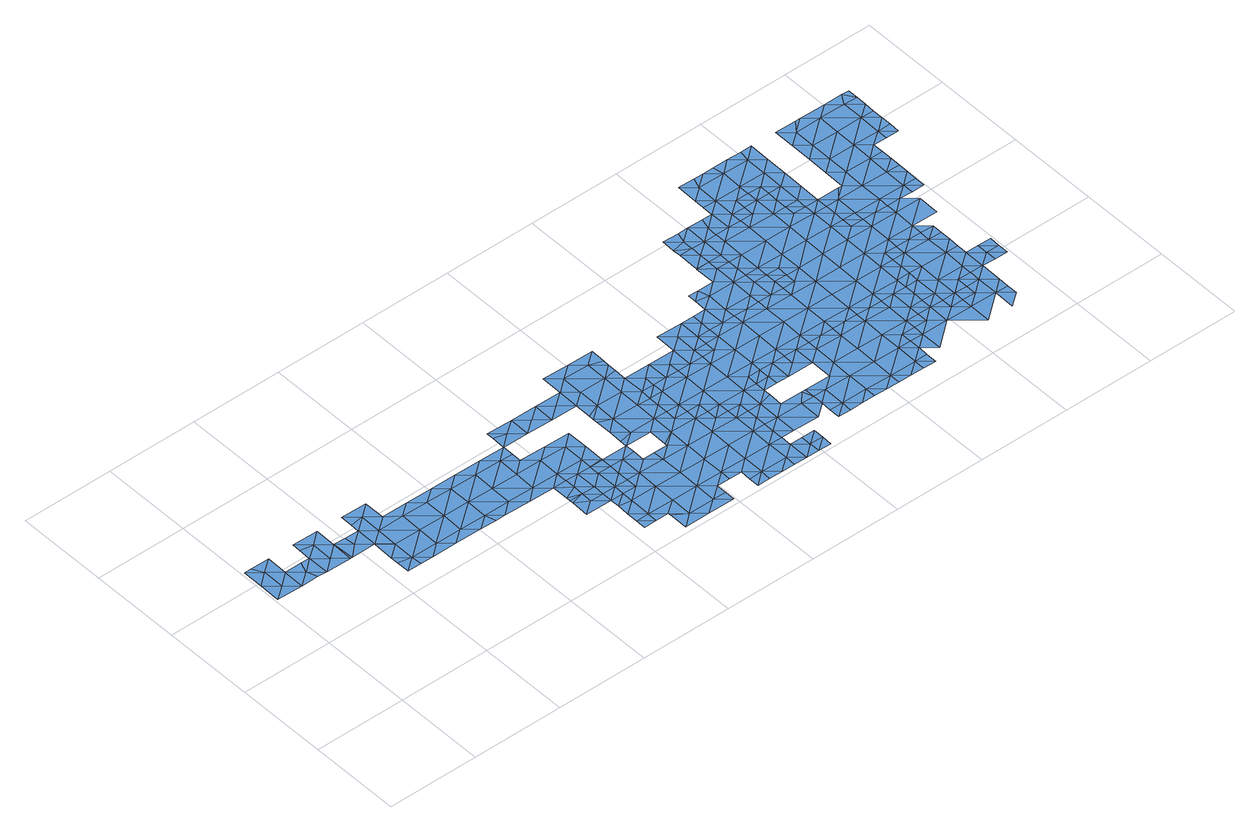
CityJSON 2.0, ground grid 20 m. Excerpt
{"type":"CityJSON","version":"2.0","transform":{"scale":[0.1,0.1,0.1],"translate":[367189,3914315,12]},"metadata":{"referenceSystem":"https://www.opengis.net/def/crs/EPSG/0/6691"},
"CityObjects":{
"waterbody1":{"type":"WaterBody","attributes":{"name":"9","class":"1140","function":"1","WaterBodyRiverFloodingRiskAttribute.description":"5","WaterBodyRiverFloodingRiskAttribute.rankOrg":"1","WaterBodyRiverFloodingRiskAttribute.adminType":"2","WaterBodyRiverFloodingRiskAttribute.scale":"L1"},"geometry":[{"type":"MultiSurface","lod":"1","boundaries":[[[0,1,2]],[[3,4,5]],[[6,3,5]],[[7,8,9]],[[10,8,7]],[[10,11,8]],[[12,13,14]],[[15,16,17]],[[5,13,18]],[[19,16,4]],[[20,6,5]],[[21,22,23]],[[0,24,25]],[[26,27,25]],[[23,28,29]],[[30,31,32]],[[33,31,34]],[[28,23,22]],[[22,21,35]],[[36,23,29]],[[23,36,37]],[[38,39,40]],[[37,21,23]],[[24,41,20]],[[24,20,42]],[[16,5,4]],[[43,44,11]],[[11,44,25]],[[11,25,27]],[[8,11,27]],[[9,8,27]],[[16,13,5]],[[15,13,16]],[[45,46,47]],[[47,46,48]],[[49,48,40]],[[50,49,40]],[[45,51,52]],[[52,51,53]],[[53,54,52]],[[52,54,55]],[[52,55,32]],[[31,56,32]],[[33,56,31]],[[57,45,58]],[[57,46,45]],[[59,46,57]],[[46,59,48]],[[59,38,48]],[[48,38,40]],[[60,50,40]],[[38,10,39]],[[38,61,10]],[[62,61,38]],[[63,61,62]],[[26,25,42]],[[26,42,64]],[[42,65,64]],[[20,65,42]],[[20,5,18]],[[20,18,65]],[[39,60,40]],[[65,18,66]],[[66,67,64]],[[67,68,64]],[[64,68,69]],[[15,14,13]],[[17,19,70]],[[52,71,45]],[[52,32,71]],[[19,17,16]],[[72,73,63]],[[63,73,43]],[[63,43,61]],[[28,31,30]],[[31,28,34]],[[22,34,28]],[[35,34,22]],[[24,42,25]],[[74,44,75]],[[72,63,76]],[[63,77,76]],[[10,7,39]],[[78,77,63]],[[78,62,79]],[[79,62,59]],[[73,75,43]],[[43,11,61]],[[63,62,78]],[[59,62,38]],[[61,11,10]],[[32,56,71]],[[56,58,71]],[[58,45,71]],[[2,41,24]],[[2,24,0]],[[6,20,41]],[[12,66,18]],[[13,12,18]],[[65,66,64]],[[69,26,64]],[[80,26,69]],[[80,27,26]],[[9,27,80]],[[75,44,43]],[[25,44,0]],[[74,0,44]],[[1,0,74]]]}]},
"waterbody2":{"type":"WaterBody","attributes":{"name":"9","class":"1140","function":"1","WaterBodyRiverFloodingRiskAttribute.description":"5","WaterBodyRiverFloodingRiskAttribute.rankOrg":"1","WaterBodyRiverFloodingRiskAttribute.adminType":"2","WaterBodyRiverFloodingRiskAttribute.scale":"L1"},"geometry":[{"type":"MultiSurface","lod":"1","boundaries":[[[81,82,83]],[[84,83,85]],[[81,86,82]],[[87,88,81]],[[83,82,85]],[[81,83,87]],[[87,83,84]]]}]},
"waterbody3":{"type":"WaterBody","attributes":{"name":"9","class":"1140","function":"1","WaterBodyRiverFloodingRiskAttribute.description":"5","WaterBodyRiverFloodingRiskAttribute.rankOrg":"2","WaterBodyRiverFloodingRiskAttribute.adminType":"2","WaterBodyRiverFloodingRiskAttribute.scale":"L1"},"geometry":[{"type":"MultiSurface","lod":"1","boundaries":[[[6,89,90]],[[81,90,89]],[[91,92,93]],[[92,91,19]],[[19,91,70]],[[19,4,92]],[[92,4,88]],[[92,88,94]],[[87,94,88]],[[4,90,88]],[[81,89,86]],[[3,6,90]],[[81,88,90]],[[94,95,93]],[[94,96,95]],[[97,96,94]],[[94,84,97]],[[87,84,94]],[[93,92,94]],[[4,3,90]]]}]},
"waterbody4":{"type":"WaterBody","attributes":{"name":"9","class":"1140","function":"1","WaterBodyRiverFloodingRiskAttribute.description":"5","WaterBodyRiverFloodingRiskAttribute.rankOrg":"2","WaterBodyRiverFloodingRiskAttribute.adminType":"2","WaterBodyRiverFloodingRiskAttribute.scale":"L1"},"geometry":[{"type":"MultiSurface","lod":"1","boundaries":[[[98,99,100]],[[100,101,98]],[[101,102,98]],[[98,103,99]],[[104,99,103]],[[104,105,106]],[[102,107,98]],[[105,104,103]],[[108,109,110]],[[111,109,107]],[[111,110,109]],[[98,107,112]],[[105,103,113]],[[114,115,116]],[[103,98,117]],[[107,109,112]],[[108,118,109]],[[114,119,115]],[[98,112,117]],[[113,103,117]],[[120,119,121]],[[120,115,119]],[[109,122,112]],[[123,118,124]],[[125,113,117]],[[124,121,123]],[[121,119,123]],[[109,118,122]],[[112,126,117]],[[117,127,125]],[[119,128,123]],[[118,123,122]],[[119,114,129]],[[112,122,130]],[[131,122,123]],[[132,131,123]],[[119,133,128]],[[132,123,128]],[[117,126,127]],[[133,119,129]],[[112,130,126]],[[122,134,130]],[[135,122,131]],[[134,122,135]],[[136,127,126]],[[134,137,130]],[[133,129,138]],[[128,133,139]],[[140,139,133]],[[140,133,138]],[[136,126,141]],[[126,130,142]],[[139,140,143]],[[134,144,137]],[[142,130,137]],[[126,142,141]],[[144,145,137]],[[146,141,147]],[[141,142,147]],[[148,146,147]],[[145,149,137]],[[150,142,137]],[[151,148,147]],[[149,150,137]],[[152,147,142]],[[147,153,151]],[[149,145,154]],[[150,152,142]],[[154,155,149]],[[153,147,152]],[[155,156,149]],[[149,157,150]],[[158,153,152]],[[157,152,150]],[[159,156,155]],[[157,149,156]],[[158,152,160]],[[159,161,156]],[[162,152,157]],[[160,152,162]],[[163,156,161]],[[156,164,157]],[[165,160,162]],[[163,164,156]],[[164,162,157]],[[166,163,161]],[[165,162,167]],[[166,168,163]],[[169,162,164]],[[167,162,169]],[[170,171,172]],[[168,173,163]],[[171,174,172]],[[163,173,164]],[[175,167,169]],[[176,170,172]],[[174,177,172]],[[178,179,180]],[[181,182,178]],[[173,183,164]],[[164,184,169]],[[169,185,175]],[[172,186,176]],[[177,186,172]],[[168,187,173]],[[178,180,181]],[[181,188,182]],[[184,185,169]],[[188,177,189]],[[190,191,192]],[[189,182,188]],[[191,193,192]],[[194,190,192]],[[187,195,173]],[[180,196,181]],[[164,183,184]],[[197,186,177]],[[188,197,177]],[[198,194,192]],[[195,199,173]],[[184,200,185]],[[201,200,196]],[[202,186,197]],[[201,185,200]],[[198,192,203]],[[181,196,204]],[[183,205,184]],[[192,193,206]],[[188,207,197]],[[183,173,205]],[[188,181,207]],[[196,200,204]],[[195,208,199]],[[173,199,205]],[[203,192,206]],[[202,197,209]],[[181,204,207]],[[208,210,199]],[[197,211,209]],[[212,213,214]],[[212,203,206]],[[184,205,215]],[[214,203,212]],[[200,184,216]],[[197,207,211]],[[210,217,199]],[[218,205,199]],[[184,215,216]],[[219,213,212]],[[220,212,206]],[[204,200,221]],[[222,209,211]],[[221,200,216]],[[223,220,206]],[[207,204,224]],[[225,226,212]],[[225,212,220]],[[210,227,217]],[[219,212,226]],[[224,204,221]],[[223,206,228]],[[211,207,224]],[[199,217,218]],[[222,211,229]],[[215,205,230]],[[227,231,217]],[[211,232,229]],[[205,218,230]],[[233,220,223]],[[216,215,234]],[[211,224,232]],[[231,235,217]],[[217,235,218]],[[227,236,231]],[[237,223,228]],[[215,230,234]],[[238,233,223]],[[221,216,239]],[[235,240,218]],[[241,229,242]],[[240,243,218]],[[218,243,230]],[[224,244,232]],[[229,232,242]],[[245,241,242]],[[237,238,223]],[[216,234,239]],[[224,221,246]],[[247,245,242]],[[248,249,232]],[[246,221,239]],[[224,246,244]],[[243,250,230]],[[232,244,248]],[[242,232,249]],[[251,252,238]],[[234,253,239]],[[254,255,242]],[[251,256,252]],[[242,249,254]],[[247,242,255]],[[234,230,257]],[[258,244,246]],[[238,237,251]],[[259,260,239]],[[243,261,250]],[[234,257,253]],[[237,262,263]],[[239,253,259]],[[230,250,257]],[[246,239,260]],[[264,256,251]],[[265,251,237]],[[246,266,258]],[[267,265,237]],[[267,237,263]],[[268,266,246]],[[261,269,250]],[[268,246,260]],[[251,270,264]],[[271,253,257]],[[270,251,265]],[[269,272,250]],[[257,273,271]],[[257,250,274]],[[269,275,272]],[[257,274,273]],[[250,272,274]],[[275,276,272]],[[277,273,274]],[[278,277,274]],[[279,280,272]],[[274,272,280]],[[274,280,278]]]}]},
"waterbody5":{"type":"WaterBody","attributes":{"name":"9","class":"1140","function":"1","WaterBodyRiverFloodingRiskAttribute.description":"5","WaterBodyRiverFloodingRiskAttribute.rankOrg":"1","WaterBodyRiverFloodingRiskAttribute.adminType":"2","WaterBodyRiverFloodingRiskAttribute.scale":"L1"},"geometry":[{"type":"MultiSurface","lod":"1","boundaries":[[[281,282,283]],[[116,115,284]],[[120,121,285]],[[286,121,124]],[[124,118,286]],[[287,288,289]],[[289,290,291]],[[281,283,292]],[[283,282,293]],[[290,294,291]],[[293,295,296]],[[297,296,298]],[[299,300,291]],[[301,297,302]],[[95,96,301]],[[97,303,96]],[[299,304,300]],[[97,305,303]],[[304,306,307]],[[308,309,307]],[[185,201,310]],[[201,196,180]],[[189,177,174]],[[189,174,311]],[[178,182,312]],[[312,313,314]],[[311,315,313]],[[313,316,314]],[[314,317,312]],[[153,318,319]],[[158,160,317]],[[305,306,303]],[[304,303,306]],[[299,303,304]],[[303,299,96]],[[96,299,301]],[[301,299,297]],[[291,297,299]],[[291,296,297]],[[291,293,296]],[[294,293,291]],[[320,293,294]],[[320,283,293]],[[321,322,290]],[[322,323,290]],[[323,294,290]],[[289,321,290]],[[288,321,289]],[[300,324,289]],[[289,291,300]],[[300,304,324]],[[304,309,324]],[[304,307,309]],[[287,289,324]],[[102,101,325]],[[115,120,285]],[[115,285,284]],[[284,285,282]],[[282,285,295]],[[295,285,326]],[[326,285,286]],[[285,121,286]],[[326,286,110]],[[108,110,286]],[[127,136,327]],[[328,127,327]],[[127,328,329]],[[330,329,328]],[[329,330,113]],[[331,113,330]],[[105,113,331]],[[104,106,332]],[[332,106,333]],[[106,334,333]],[[334,106,331]],[[330,334,331]],[[335,328,336]],[[328,327,336]],[[336,327,148]],[[146,148,327]],[[151,153,319]],[[319,148,151]],[[337,148,319]],[[338,339,340]],[[338,341,339]],[[305,97,84]],[[95,301,93]],[[93,301,342]],[[301,343,342]],[[301,302,343]],[[302,344,343]],[[344,302,345]],[[345,302,298]],[[302,297,298]],[[345,346,347]],[[346,348,347]],[[346,349,348]],[[349,346,101]],[[346,298,325]],[[298,326,325]],[[298,296,326]],[[100,99,349]],[[99,332,349]],[[349,332,350]],[[351,349,350]],[[350,352,351]],[[353,352,350]],[[354,353,350]],[[354,355,356]],[[355,357,356]],[[357,355,358]],[[355,359,358]],[[333,359,355]],[[359,333,334]],[[350,333,355]],[[359,339,358]],[[359,360,339]],[[360,359,361]],[[362,360,361]],[[360,362,363]],[[358,341,357]],[[364,357,341]],[[365,357,364]],[[366,367,365]],[[366,368,367]],[[369,368,366]],[[364,369,365]],[[368,370,367]],[[370,68,367]],[[370,371,68]],[[366,365,369]],[[350,355,354]],[[372,351,352]],[[372,373,351]],[[348,351,373]],[[374,373,342]],[[325,107,102]],[[349,101,100]],[[348,349,351]],[[298,346,345]],[[374,342,343]],[[91,93,342]],[[91,342,70]],[[373,70,342]],[[371,370,375]],[[368,375,370]],[[341,369,364]],[[358,339,341]],[[360,340,339]],[[360,363,340]],[[315,174,171]],[[174,315,311]],[[318,376,319]],[[337,319,376]],[[327,141,146]],[[336,148,337]],[[101,346,325]],[[317,153,158]],[[317,318,153]],[[314,318,317]],[[314,377,318]],[[316,377,314]],[[377,316,378]],[[311,313,312]],[[182,311,312]],[[182,189,311]],[[165,167,379]],[[379,167,179]],[[310,179,167]],[[180,179,310]],[[178,312,179]],[[201,180,310]],[[310,167,175]],[[175,185,310]],[[179,312,379]],[[379,312,317]],[[317,160,379]],[[379,160,165]],[[335,336,337]],[[380,361,359]],[[359,334,380]],[[332,333,350]],[[99,104,332]],[[106,105,331]],[[329,113,125]],[[125,127,329]],[[136,141,327]],[[111,107,325]],[[110,111,325]],[[118,108,286]],[[326,110,325]],[[296,295,326]],[[282,295,293]],[[281,284,282]],[[381,284,281]],[[381,382,284]],[[383,382,381]],[[383,384,382]],[[385,384,383]],[[385,386,384]],[[385,387,386]],[[388,381,389]],[[390,389,281]],[[391,390,281]],[[292,391,281]],[[384,392,393]],[[386,392,384]],[[393,382,384]],[[388,383,381]],[[382,116,284]],[[381,281,389]]]}]},
"waterbody6":{"type":"WaterBody","attributes":{"name":"9","class":"1140","function":"1","WaterBodyRiverFloodingRiskAttribute.description":"5","WaterBodyRiverFloodingRiskAttribute.rankOrg":"1","WaterBodyRiverFloodingRiskAttribute.adminType":"2","WaterBodyRiverFloodingRiskAttribute.scale":"L1"},"geometry":[{"type":"MultiSurface","lod":"1","boundaries":[[[394,395,396]],[[264,270,397]],[[398,399,270]],[[399,400,401]],[[233,402,220]],[[403,404,405]],[[403,405,406]],[[404,407,405]],[[407,191,405]],[[408,409,405]],[[409,406,405]],[[410,406,409]],[[410,409,411]],[[412,411,413]],[[414,415,416]],[[417,416,418]],[[419,420,421]],[[145,419,421]],[[422,145,144]],[[422,131,423]],[[408,405,191]],[[424,425,426]],[[427,424,428]],[[429,430,213]],[[428,195,187]],[[431,194,430]],[[408,191,190]],[[430,194,198]],[[198,203,430]],[[225,220,402]],[[256,432,402]],[[433,226,236]],[[159,155,434]],[[231,236,435]],[[432,397,436]],[[435,437,235]],[[238,252,402]],[[252,256,402]],[[397,432,256]],[[397,256,264]],[[429,210,208]],[[427,161,434]],[[161,159,434]],[[431,424,426]],[[438,401,439]],[[401,438,399]],[[438,440,399]],[[399,440,270]],[[270,440,397]],[[440,436,397]],[[441,436,440]],[[396,436,441]],[[396,395,436]],[[437,269,261]],[[276,275,395]],[[233,238,402]],[[412,413,415]],[[415,413,416]],[[416,413,418]],[[418,413,409]],[[413,411,409]],[[426,418,409]],[[426,425,418]],[[425,442,418]],[[425,420,442]],[[425,434,420]],[[425,427,434]],[[425,424,427]],[[434,155,420]],[[155,421,420]],[[421,155,154]],[[154,145,421]],[[135,144,134]],[[144,135,422]],[[135,131,422]],[[398,400,399]],[[276,395,394]],[[443,444,416]],[[444,414,416]],[[138,443,416]],[[417,138,416]],[[275,269,395]],[[437,395,269]],[[437,436,395]],[[435,436,437]],[[435,432,436]],[[236,432,435]],[[226,432,236]],[[226,402,432]],[[226,225,402]],[[190,194,408]],[[408,426,409]],[[431,426,408]],[[140,138,417]],[[431,428,424]],[[431,430,428]],[[429,428,430]],[[428,429,195]],[[208,195,429]],[[227,210,433]],[[213,433,210]],[[219,433,213]],[[219,226,433]],[[214,213,430]],[[430,203,214]],[[429,213,210]],[[227,433,236]],[[231,435,235]],[[240,235,437]],[[240,437,243]],[[261,243,437]],[[187,168,428]],[[427,428,168]],[[427,168,166]],[[166,161,427]],[[419,422,423]],[[419,145,422]],[[143,140,417]],[[143,417,442]],[[442,417,418]],[[431,408,194]]]}]},
"waterbody7":{"type":"WaterBody","attributes":{"name":"9","class":"1140","function":"1","WaterBodyRiverFloodingRiskAttribute.description":"5","WaterBodyRiverFloodingRiskAttribute.rankOrg":"1","WaterBodyRiverFloodingRiskAttribute.adminType":"2","WaterBodyRiverFloodingRiskAttribute.scale":"L1"},"geometry":[{"type":"MultiSurface","lod":"1","boundaries":[[[445,446,447]],[[176,186,448]],[[449,448,450]],[[176,448,451]],[[258,266,452]],[[266,453,452]],[[454,455,456]],[[457,455,454]],[[457,458,455]],[[457,459,458]],[[458,459,460]],[[461,462,463]],[[464,462,461]],[[462,464,465]],[[446,464,447]],[[446,209,464]],[[202,209,446]],[[244,258,248]],[[249,248,452]],[[249,452,466]],[[254,249,466]],[[247,255,467]],[[467,255,468]],[[255,466,468]],[[469,468,466]],[[469,470,468]],[[469,466,453]],[[468,470,471]],[[471,467,468]],[[456,455,471]],[[456,471,472]],[[473,472,471]],[[455,462,467]],[[462,245,467]],[[245,247,467]],[[241,245,465]],[[465,229,241]],[[255,254,466]],[[222,229,465]],[[209,222,465]],[[202,446,186]],[[186,446,445]],[[186,445,448]],[[445,450,448]],[[451,448,449]],[[471,455,467]],[[248,258,452]],[[453,466,452]],[[473,471,470]],[[455,458,462]],[[460,463,458]],[[463,462,458]],[[462,465,245]],[[464,209,465]],[[451,170,176]]]}]},
"waterbody8":{"type":"WaterBody","attributes":{"name":"9","class":"1140","function":"1","WaterBodyRiverFloodingRiskAttribute.description":"5","WaterBodyRiverFloodingRiskAttribute.rankOrg":"1","WaterBodyRiverFloodingRiskAttribute.adminType":"2","WaterBodyRiverFloodingRiskAttribute.scale":"L1"},"geometry":[{"type":"MultiSurface","lod":"1","boundaries":[[[474,475,476]],[[474,477,475]],[[478,477,474]],[[479,478,474]],[[477,480,475]],[[480,481,475]],[[481,480,482]],[[483,475,481]],[[484,485,486]],[[487,488,489]],[[487,490,488]],[[488,476,491]],[[483,491,476]],[[475,483,476]],[[476,492,493]],[[494,479,474]],[[495,494,496]],[[497,496,498]],[[498,485,497]],[[486,485,498]],[[499,500,498]],[[278,501,502]],[[503,502,504]],[[501,504,502]],[[505,493,506]],[[507,508,506]],[[509,500,499]],[[510,511,266]],[[268,510,266]],[[268,260,510]],[[277,278,512]],[[271,273,513]],[[490,507,492]],[[507,506,492]],[[492,506,493]],[[510,260,513]],[[510,500,509]],[[495,514,494]],[[502,512,278]],[[486,498,500]],[[503,515,502]],[[484,486,515]],[[486,502,515]],[[500,502,486]],[[502,500,512]],[[510,512,500]],[[513,512,510]],[[273,512,513]],[[273,277,512]],[[514,516,494]],[[516,479,494]],[[253,271,259]],[[259,271,513]],[[260,259,513]],[[492,488,490]],[[492,476,488]],[[510,509,511]],[[499,508,509]],[[499,506,508]],[[506,499,505]],[[498,505,499]],[[496,505,498]],[[494,505,496]],[[474,505,494]],[[474,493,505]],[[474,476,493]],[[491,489,488]]]}]}
},
"vertices":[
[431,271,2],[438,248,2],[459,248,2],[601,246,2],[629,245,2],[601,269,2],[572,246,2],[347,388,2],[375,365,2],[404,387,2],[319,366,2],[375,318,2],[631,338,2],[659,314,2],[687,337,2],[687,291,2],[658,268,2],[686,246,2],[602,315,2],[658,245,2],[544,270,2],[7,393,1],[35,370,1],[35,416,1],[488,271,2],[432,318,2],[489,363,2],[432,364,2],[63,392,1],[64,439,1],[101,392,1],[92,369,1],[120,392,1],[100,346,1],[63,346,1],[6,347,1],[23,439,1],[7,439,1],[262,366,1],[291,389,1],[263,413,1],[516,247,2],[488,317,2],[317,273,2],[374,272,2],[177,391,1],[205,367,1],[203,390,1],[234,390,1],[234,408,1],[235,436,1],[177,392,1],[149,414,1],[178,437,1],[121,438,1],[121,419,1],[120,345,1],[180,344,1],[176,344,1],[233,344,1],[291,435,1],[318,319,2],[261,320,1],[261,274,1],[546,362,2],[545,316,2],[574,339,2],[574,360,2],[575,385,2],[518,386,2],[686,245,2],[148,368,1],[263,251,1],[289,250,1],[402,249,2],[345,250,2],[232,251,1],[232,280,1],[232,297,1],[233,343,1],[461,387,2],
[600,200,2],[572,192,2],[600,176,2],[628,153,2],[571,154,2],[572,200,2],[628,176,2],[629,199,2],
[572,210,2],[601,223,2],[686,221,2],[657,222,2],[685,198,2],[657,176,2],[685,175,2],[685,152,2],[656,153,2],
[885,265,2],[857,288,2],[857,265,2],[856,242,2],[885,242,2],[886,311,2],[857,311,2],[886,334,2],[858,334,2],[913,241,2],[941,195,2],[941,218,2],[913,195,2],[913,218,2],[942,264,2],[915,334,2],[996,78,2],[968,102,2],[968,79,2],[943,310,2],[969,194,2],[997,124,2],[968,125,2],[969,148,2],[998,217,2],[997,171,2],[969,171,2],[943,333,2],[999,309,2],[971,333,2],[1025,147,2],[1053,77,2],[999,263,2],[1026,193,2],[1026,179,2],[1053,124,2],[1027,239,2],[1026,216,2],[1000,332,2],[1056,262,2],[1082,100,2],[1073,146,2],[1082,123,2],[1028,332,2],[1056,308,2],[1082,146,2],[1055,239,2],[1084,239,2],[1028,355,2],[1057,355,2],[1029,378,2],[1112,261,2],[1113,308,2],[1057,378,2],[1114,354,2],[1086,377,2],[1112,238,2],[1140,238,2],[1169,261,2],[1170,307,2],[1114,377,2],[1169,237,2],[1142,376,2],[1197,237,2],[1170,353,2],[1226,260,2],[1227,306,2],[1171,376,2],[1226,237,2],[1199,376,2],[1254,236,2],[1227,352,2],[1145,561,2],[1144,515,2],[1173,538,2],[1283,259,2],[1173,515,2],[1228,375,2],[1174,561,2],[1201,514,2],[1200,445,2],[1200,422,2],[1228,421,2],[1229,445,2],[1201,468,2],[1283,305,2],[1284,351,2],[1256,375,2],[1202,560,2],[1282,236,2],[1229,491,2],[1201,491,2],[1309,120,2],[1309,97,2],[1337,119,2],[1337,73,2],[1309,143,2],[1311,235,2],[1257,421,2],[1230,537,2],[1338,142,2],[1339,258,2],[1285,397,2],[1256,398,2],[1230,560,2],[1366,142,2],[1285,444,2],[1340,304,2],[1394,119,2],[1286,490,2],[1339,235,2],[1259,560,2],[1367,234,2],[1287,536,2],[1395,165,2],[1367,188,2],[1366,165,2],[1341,350,2],[1341,397,2],[1396,257,2],[1397,303,2],[1395,188,2],[1423,141,2],[1342,443,2],[1287,559,2],[1451,118,2],[1343,489,2],[1423,164,2],[1424,187,2],[1396,234,2],[1450,71,2],[1315,559,2],[1398,350,2],[1425,257,2],[1344,535,2],[1451,141,2],[1398,396,2],[1425,280,2],[1424,234,2],[1508,117,2],[1480,140,2],[1399,442,2],[1425,303,2],[1316,582,2],[1344,581,2],[1426,326,2],[1372,512,2],[1316,605,2],[1400,488,2],[1345,605,2],[1372,535,2],[1372,558,2],[1454,349,2],[1508,163,2],[1480,163,2],[1427,418,2],[1373,581,2],[1373,604,2],[1480,187,2],[1455,395,2],[1400,511,2],[1427,442,2],[1428,465,2],[1454,326,2],[1507,71,2],[1536,93,2],[1509,186,2],[1536,140,2],[1428,511,2],[1536,116,2],[1428,488,2],[1482,325,2],[1537,186,2],[1455,418,2],[1511,348,2],[1484,418,2],[1512,394,2],[1511,325,2],[1539,324,2],[1512,417,2],[1541,417,2],[1568,347,2],[1569,393,2],
[882,34,2],[882,80,2],[854,57,2],[939,79,2],[940,125,2],[941,171,2],[683,54,2],[683,13,2],[711,36,2],[768,35,2],[769,82,2],[853,34,2],[826,81,2],[797,58,2],[883,126,2],[826,127,2],[770,128,2],[827,173,2],[713,129,2],[712,82,2],[713,175,2],[770,174,2],[656,129,2],[655,83,2],[628,133,2],[627,107,2],[627,82,2],[627,60,2],[654,60,2],[1228,398,2],[1172,492,2],[1172,445,2],[1144,469,2],[1115,446,2],[1144,514,2],[1108,469,2],[1114,400,2],[1086,424,2],[1058,401,2],[825,58,2],[739,13,2],[796,12,2],[797,35,2],[683,60,2],[884,218,2],[884,172,2],[1000,355,2],[972,379,2],[943,356,2],[915,380,2],[887,357,2],[829,312,2],[830,358,2],[858,381,2],[973,425,2],[1001,402,2],[1030,424,2],[746,475,2],[774,451,2],[803,474,2],[746,429,2],[714,221,2],[742,197,2],[768,197,2],[799,197,2],[828,219,2],[799,202,2],[800,243,2],[828,266,2],[772,313,2],[772,266,2],[744,290,2],[744,325,2],[744,336,2],[773,359,2],[744,346,2],[745,382,2],[774,405,2],[830,404,2],[831,450,2],[859,427,2],[859,440,2],[860,473,2],[717,406,2],[688,383,2],[660,407,2],[631,384,2],[632,430,2],[689,429,2],[603,408,2],[575,415,2],[743,260,2],[743,244,2],[743,224,2],[575,431,2],[1058,424,2],[1087,451,2],[1087,470,2],[1171,399,2],[859,408,2],[939,33,2],[967,55,2],[967,9,2],[995,32,2],[995,9,2],[1024,32,2],[1023,8,2],[938,10,2],[910,10,2],[881,11,2],[853,11,2],[1024,55,2],[996,55,2],
[1539,301,2],[1510,302,2],[1539,278,2],[1509,209,2],[1566,185,2],[1566,208,2],[1594,185,2],[1594,208,2],[1452,164,2],[1280,51,2],[1308,50,2],[1280,74,2],[1251,51,2],[1308,74,2],[1281,120,2],[1223,75,2],[1223,52,2],[1194,52,2],[1166,53,2],[1166,76,2],[1109,53,2],[1138,53,2],[1110,76,2],[1110,123,2],[1167,122,2],[1083,192,2],[1140,192,2],[1112,215,2],[1055,216,2],[1055,193,2],[1225,167,2],[1168,168,2],[1224,121,2],[1225,213,2],[1282,213,2],[1339,212,2],[1338,166,2],[1281,166,2],[1452,210,2],[1396,211,2],[1168,214,2],[1453,256,2],[1510,255,2],[1454,303,2],[1566,232,2],[1595,231,2],[1538,232,2],[1538,255,2],[1139,145,2],[1081,77,2],[1081,54,2],
[1203,607,2],[1231,583,2],[1237,606,2],[1174,584,2],[1146,608,2],[1180,607,2],[1145,578,2],[1400,534,2],[1429,557,2],[1342,697,2],[1346,674,2],[1374,697,2],[1318,697,2],[1289,675,2],[1297,698,2],[1261,698,2],[1260,630,2],[1288,629,2],[1260,652,2],[1259,606,2],[1287,582,2],[1401,581,2],[1345,628,2],[1402,627,2],[1430,603,2],[1430,650,2],[1402,673,2],[1406,696,2],[1431,696,2],
[1629,624,2],[1629,670,2],[1573,671,2],[1658,646,2],[1657,623,2],[1657,600,2],[1658,669,2],[1642,693,2],[1658,692,2],[1601,693,2],[1598,485,2],[1599,508,2],[1570,486,2],[1488,695,2],[1516,671,2],[1533,694,2],[1487,649,2],[1545,694,2],[1515,625,2],[1572,624,2],[1628,577,2],[1628,554,2],[1599,555,2],[1599,532,2],[1571,532,2],[1514,533,2],[1513,487,2],[1569,416,2],[1569,439,2],[1598,439,2],[1597,416,2],[1571,578,2],[1515,579,2],[1487,603,2],[1486,556,2],[1485,510,2],[1456,487,2],[1476,510,2],[1513,440,2],[1456,441,2],[1656,554,2],[1598,462,2],[1657,577,2]
]}
